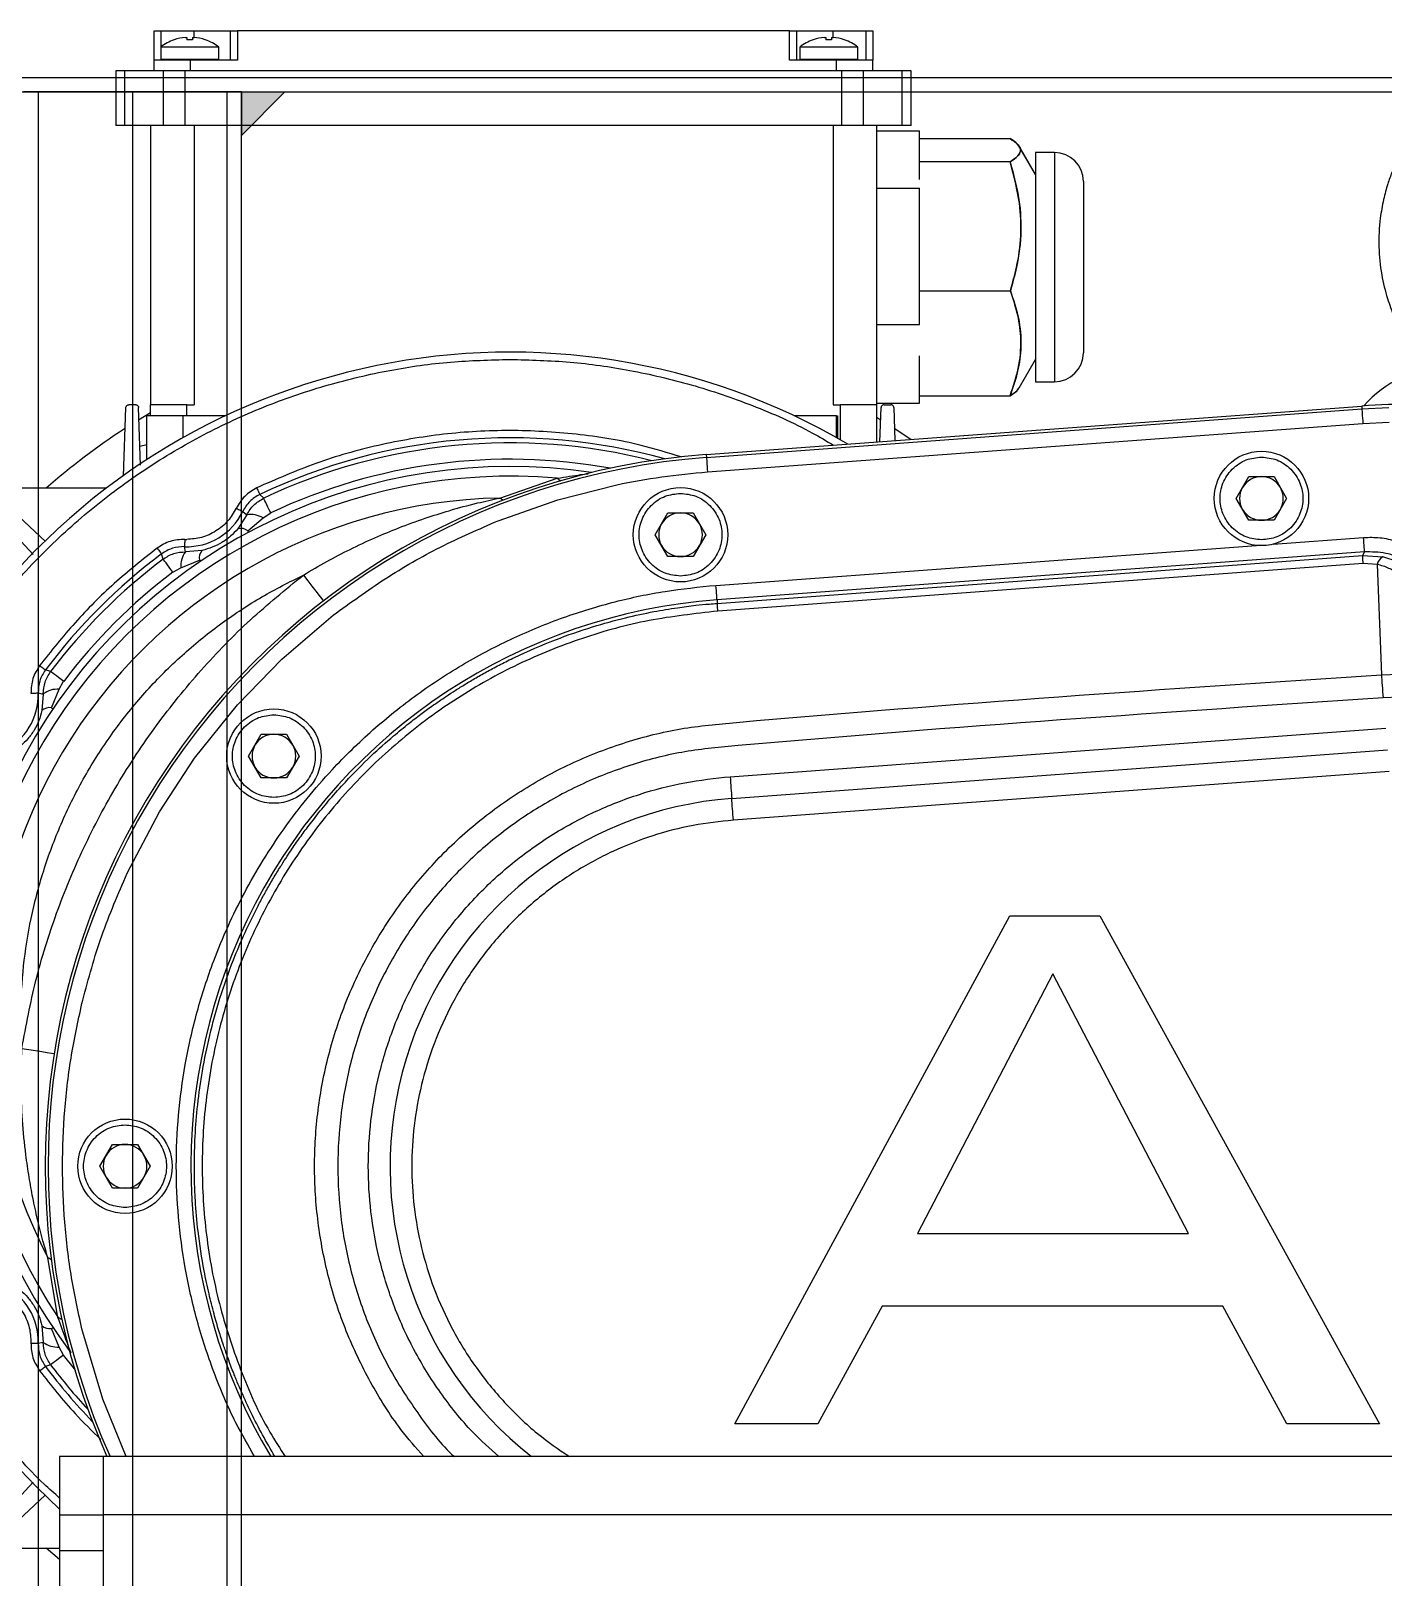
# Model space of a CAD drawing. Header units: centimetres. Extents: x 470464 to 524273, y 49611 to 59074.
# Drawn here: x 504605.69 to 504624.31, y 50588.45 to 50609.75 of the extents above; entities that cross this region are included whole.
import ezdxf

# ---------------------------------------------------------------- set-up
doc = ezdxf.new("R2010")
doc.units = ezdxf.units.CM
doc.header["$MEASUREMENT"] = 0
doc.linetypes.add('CENTER', pattern=[50.8, 31.75, -6.35, 6.35, -6.35])
doc.layers.add('vinç', color=7, linetype='Continuous')

# ---------------------------------------------------------------- blocks, each defined once
blk = doc.blocks.new('y65ytr5c4rc44rfe')
at = {"color": 2, "linetype": 'Continuous', "lineweight": 25}
for p, q in [((429183.366, 68903.012), (429183.366, 68903.412)), ((429183.366, 68903.412), (429183.466, 68903.412)), ((429183.466, 68903.196), (429183.466, 68903.412)), ((429183.466, 68903.412), (429183.916, 68903.412)), ((429183.644, 68903.29), (429183.641, 68903.29)), ((429183.818, 68903.323), (429183.818, 68903.29)), ((429183.896, 68903.29), (429183.818, 68903.29)), ((429183.896, 68903.323), (429183.896, 68903.29)), ((429183.916, 68903.323), (429183.916, 68903.412)), ((429183.916, 68903.412), (429184.416, 68903.412)), ((429184.074, 68903.29), (429184.07, 68903.29)), ((429184.416, 68903.412), (429184.416, 68903.012)), ((429184.416, 68903.412), (429184.516, 68903.412)), ((429184.516, 68903.412), (429184.516, 68903.012)), ((429192.116, 68903.412), (429184.516, 68903.412)), ((429192.116, 68903.412), (429192.216, 68903.412)), ((429192.116, 68903.012), (429192.116, 68903.412)), ((429192.216, 68903.412), (429192.715, 68903.412)), ((429192.216, 68903.012), (429192.216, 68903.412)), ((429192.444, 68903.29), (429192.441, 68903.29)), ((429192.618, 68903.323), (429192.618, 68903.29)), ((429192.696, 68903.29), (429192.618, 68903.29)), ((429192.696, 68903.323), (429192.696, 68903.29)), ((429192.715, 68903.412), (429192.715, 68903.323)), ((429192.715, 68903.412), (429193.166, 68903.412)), ((429192.874, 68903.29), (429192.87, 68903.29)), ((429193.166, 68903.412), (429193.166, 68903.012)), ((429193.166, 68903.412), (429193.266, 68903.412)), ((429193.266, 68903.412), (429193.266, 68903.012)), ((429183.866, 68903.012), (429183.366, 68903.012)), ((429183.366, 68902.862), (429183.366, 68903.012)), ((429184.257, 68903.189), (429183.457, 68903.189)), ((429183.457, 68903.189), (429183.457, 68903.017)), ((429184.257, 68903.017), (429183.457, 68903.017)), ((429183.466, 68903.012), (429183.466, 68903.017)), ((429183.647, 68903.017), (429183.647, 68903.012)), ((429183.866, 68902.862), (429183.866, 68903.012)), ((429184.516, 68903.012), (429183.866, 68903.012)), ((429184.067, 68903.012), (429184.067, 68903.017)), ((429184.257, 68903.017), (429184.257, 68903.189)), ((429192.766, 68903.012), (429192.116, 68903.012)), ((429193.057, 68903.189), (429192.257, 68903.189)), ((429192.257, 68903.189), (429192.257, 68903.017)), ((429193.057, 68903.017), (429192.257, 68903.017)), ((429192.447, 68903.017), (429192.447, 68903.012)), ((429192.766, 68902.862), (429192.766, 68903.012)), ((429193.266, 68903.012), (429192.766, 68903.012)), ((429192.867, 68903.012), (429192.867, 68903.017)), ((429193.057, 68903.017), (429193.057, 68903.189)), ((429193.266, 68902.862), (429193.266, 68903.012)), ((429182.841, 68902.862), (429182.841, 68902.112)), ((429182.965, 68902.862), (429182.841, 68902.862)), ((429183.495, 68902.862), (429182.965, 68902.862)), ((429182.965, 68902.112), (429182.965, 68902.862)), ((429183.795, 68902.862), (429183.495, 68902.862)), ((429183.495, 68902.112), (429183.495, 68902.862)), ((429192.837, 68902.862), (429183.795, 68902.862)), ((429183.795, 68902.112), (429183.795, 68902.862)), ((429193.137, 68902.862), (429192.837, 68902.862)), ((429192.837, 68902.112), (429192.837, 68902.862)), ((429193.666, 68902.862), (429193.137, 68902.862)), ((429193.137, 68902.112), (429193.137, 68902.862)), ((429193.791, 68902.862), (429193.666, 68902.862)), ((429193.666, 68902.112), (429193.666, 68902.862)), ((429193.791, 68902.112), (429193.791, 68902.862)), ((429182.965, 68902.112), (429182.841, 68902.112)), ((429183.495, 68902.112), (429182.965, 68902.112)), ((429183.316, 68902.112), (429183.316, 68898.262)), ((429183.795, 68902.112), (429183.495, 68902.112)), ((429192.837, 68902.112), (429183.795, 68902.112)), ((429183.916, 68902.112), (429183.916, 68898.262)), ((429192.716, 68902.112), (429192.716, 68898.262)), ((429193.137, 68902.112), (429192.837, 68902.112)), ((429193.666, 68902.112), (429193.137, 68902.112)), ((429193.316, 68902.112), (429193.316, 68898.262)), ((429193.316, 68902.035), (429193.905, 68902.035)), ((429193.791, 68902.112), (429193.666, 68902.112)), ((429193.905, 68901.728), (429193.905, 68902.035)), ((429193.905, 68901.93), (429195.154, 68901.93)), ((429193.905, 68901.607), (429193.905, 68901.728)), ((429195.505, 68901.434), (429195.28, 68901.823)), ((429195.505, 68901.434), (429195.28, 68901.822)), ((429195.765, 68901.739), (429195.505, 68901.739)), ((429195.765, 68901.739), (429195.505, 68901.739)), ((429195.505, 68901.739), (429195.505, 68898.579)), ((429195.765, 68901.739), (429195.765, 68898.579)), ((429193.905, 68901.368), (429193.905, 68901.607)), ((429195.154, 68901.607), (429193.905, 68901.607)), ((429193.316, 68901.248), (429193.905, 68901.248)), ((429193.905, 68900.472), (429193.905, 68901.248)), ((429193.905, 68899.833), (429193.905, 68900.472)), ((429193.905, 68899.833), (429195.158, 68899.833)), ((429193.905, 68899.642), (429193.905, 68899.833)), ((429193.905, 68899.367), (429193.905, 68899.642)), ((429193.316, 68899.367), (429193.905, 68899.367)), ((429193.905, 68898.387), (429193.905, 68898.935)), ((429195.28, 68898.495), (429195.505, 68898.884)), ((429195.28, 68898.494), (429195.505, 68898.884)), ((429195.505, 68898.579), (429195.765, 68898.579)), ((429195.505, 68898.579), (429195.765, 68898.579)), ((429193.905, 68898.284), (429193.905, 68898.387)), ((429193.905, 68898.387), (429195.154, 68898.387)), ((429182.946, 68897.278), (429182.979, 68898.224)), ((429183.113, 68898.262), (429183.019, 68898.262)), ((429183.151, 68898.054), (429183.316, 68898.154)), ((429183.181, 68897.43), (429183.153, 68898.224)), ((429183.766, 68898.112), (429183.266, 68898.112)), ((429183.266, 68897.505), (429183.266, 68898.112)), ((429183.816, 68898.262), (429183.316, 68898.262)), ((429183.316, 68898.112), (429183.316, 68898.262)), ((429183.766, 68897.808), (429183.766, 68898.112)), ((429184.356, 68898.112), (429183.766, 68898.112)), ((429183.816, 68898.262), (429183.916, 68898.262)), ((429183.816, 68898.112), (429183.816, 68898.262)), ((429190.971, 68897.576), (429199.997, 68898.245)), ((429190.973, 68897.536), (429199.999, 68898.205)), ((429192.766, 68898.112), (429192.176, 68898.112)), ((429192.716, 68898.262), (429192.816, 68898.262)), ((429192.766, 68897.808), (429192.766, 68898.112)), ((429192.766, 68898.112), (429192.776, 68898.112)), ((429192.776, 68898.112), (429192.776, 68897.802)), ((429192.816, 68898.262), (429192.816, 68897.78)), ((429193.316, 68898.262), (429192.816, 68898.262)), ((429193.316, 68898.284), (429193.905, 68898.284)), ((429193.316, 68898.262), (429193.316, 68897.75)), ((429193.316, 68898.094), (429193.376, 68898.057)), ((429193.362, 68897.754), (429193.379, 68898.224)), ((429193.419, 68898.262), (429193.513, 68898.262)), ((429193.553, 68898.224), (429193.569, 68897.769)), ((429199.997, 68898.245), (429199.999, 68898.205)), ((429199.999, 68898.205), (429200.368, 68898.225)), ((429190.988, 68897.337), (429200.013, 68898.005)), ((429193.566, 68897.936), (429193.791, 68897.785)), ((429200.013, 68898.005), (429200.375, 68898.025)), ((429183.172, 68897.69), (429183.266, 68897.715)), ((429190.971, 68897.576), (429190.973, 68897.536)), ((429188.128, 68896.978), (429188.918, 68897.25)), ((429198.268, 68896.972), (429198.442, 68897.273)), ((429198.442, 68897.273), (429198.79, 68897.273)), ((429198.79, 68897.273), (429198.963, 68896.972)), ((429182.708, 68897.112), (429181.015, 68897.112)), ((429181.87, 68896.381), (429181.142, 68897.059)), ((429184.876, 68896.976), (429184.822, 68897.028)), ((429188.925, 68896.954), (429189.737, 68897.161)), ((429181.703, 68896.202), (429181.019, 68896.936)), ((429188.105, 68896.665), (429188.925, 68896.954)), ((429198.442, 68896.671), (429198.268, 68896.972)), ((429198.963, 68896.972), (429198.79, 68896.671)), ((429184.643, 68896.748), (429184.519, 68896.554)), ((429184.587, 68896.793), (429184.643, 68896.748)), ((429184.655, 68896.526), (429184.867, 68896.703)), ((429184.867, 68896.703), (429184.972, 68896.772)), ((429190.268, 68896.472), (429190.442, 68896.773)), ((429190.442, 68896.773), (429190.79, 68896.773)), ((429190.79, 68896.773), (429190.963, 68896.472)), ((429198.79, 68896.671), (429198.442, 68896.671)), ((429183.789, 68896.408), (429183.816, 68896.407)), ((429190.442, 68896.171), (429190.268, 68896.472)), ((429190.963, 68896.472), (429190.79, 68896.171)), ((429198.778, 68896.343), (429200.022, 68896.435)), ((429183.49, 68896.137), (429183.469, 68896.208)), ((429183.8, 68896.237), (429183.786, 68896.308)), ((429184.029, 68896.257), (429183.8, 68896.237)), ((429191.104, 68895.775), (429198.548, 68896.326)), ((429200.036, 68896.236), (429191.119, 68895.575)), ((429191.122, 68895.527), (429200.008, 68896.185)), ((429200.036, 68896.236), (429200.008, 68896.185)), ((429200.008, 68896.185), (429200.287, 68896.166)), ((429183.626, 68895.957), (429183.736, 68896.018)), ((429183.736, 68896.018), (429183.991, 68896.124)), ((429190.79, 68896.171), (429190.442, 68896.171)), ((429200.016, 68896.077), (429191.13, 68895.419)), ((429200.211, 68896.064), (429200.016, 68896.077)), ((429200.211, 68896.064), (429200.267, 68894.544)), ((429191.119, 68895.575), (429191.122, 68895.527)), ((429185.124, 68894.757), (429185.833, 68895.362)), ((429184.516, 68894.13), (429185.124, 68894.757)), ((429181.941, 68894.588), (429181.87, 68894.609)), ((429200.267, 68894.544), (429200.74, 68894.561)), ((429181.77, 68894.292), (429181.841, 68894.278)), ((429181.841, 68894.278), (429181.821, 68894.049)), ((429181.955, 68894.087), (429182.06, 68894.343)), ((429182.06, 68894.343), (429182.121, 68894.453)), ((429183.925, 68893.392), (429184.516, 68894.13)), ((429200.74, 68894.242), (429200.291, 68894.225)), ((429184.668, 68893.422), (429184.842, 68893.723)), ((429184.842, 68893.723), (429185.19, 68893.723)), ((429185.19, 68893.723), (429185.363, 68893.422)), ((429191.299, 68893.139), (429200.331, 68893.808)), ((429184.842, 68893.121), (429184.668, 68893.422)), ((429185.363, 68893.422), (429185.19, 68893.121)), ((429191.321, 68892.839), (429200.353, 68893.509)), ((429183.442, 68892.655), (429183.925, 68893.392)), ((429200.376, 68893.209), (429191.344, 68892.54)), ((429185.19, 68893.121), (429184.842, 68893.121)), ((429182.996, 68891.808), (429183.442, 68892.655)), ((429191.366, 68884.222), (429195.151, 68891.222)), ((429195.151, 68891.222), (429196.391, 68891.222)), ((429196.391, 68891.222), (429200.241, 68884.222)), ((429195.741, 68890.424), (429193.878, 68886.847)), ((429197.61, 68886.847), (429195.741, 68890.424)), ((429182.618, 68887.772), (429182.792, 68888.073)), ((429182.792, 68888.073), (429183.14, 68888.073)), ((429183.14, 68888.073), (429183.313, 68887.772)), ((429182.792, 68887.471), (429182.618, 68887.772)), ((429183.313, 68887.772), (429183.14, 68887.471)), ((429183.14, 68887.471), (429182.792, 68887.471)), ((429193.878, 68886.847), (429197.61, 68886.847)), ((429182.043, 68885.687), (429181.904, 68886.511)), ((429193.393, 68885.847), (429192.506, 68884.222)), ((429198.083, 68885.847), (429193.393, 68885.847)), ((429198.967, 68884.222), (429198.083, 68885.847)), ((429181.821, 68885.576), (429181.841, 68885.346)), ((429182.06, 68885.282), (429181.955, 68885.538)), ((429181.841, 68885.346), (429181.77, 68885.332)), ((429182.659, 68884.563), (429182.383, 68885.485)), ((429182.121, 68885.172), (429182.06, 68885.282)), ((429182.271, 68884.98), (429182.121, 68885.172)), ((429181.941, 68885.037), (429181.87, 68885.015)), ((429182.982, 68883.772), (429182.659, 68884.563)), ((429192.506, 68884.222), (429191.366, 68884.222)), ((429200.241, 68884.222), (429198.967, 68884.222)), ((429182.666, 68883.772), (429182.066, 68883.772)), ((429182.066, 68883.772), (429182.066, 68882.972)), ((429223.666, 68883.772), (429182.666, 68883.772)), ((429182.666, 68883.772), (429182.666, 68882.972)), ((429181.7, 68883.419), (429181.019, 68882.689)), ((429181.867, 68883.241), (429181.142, 68882.566)), ((429182.066, 68882.972), (429182.666, 68882.972)), ((429182.066, 68882.972), (429182.066, 68882.472)), ((429182.666, 68882.972), (429182.666, 68881.272)), ((429182.666, 68882.972), (429182.666, 68882.472)), ((429223.666, 68882.972), (429182.666, 68882.972)), ((429181.015, 68882.512), (429182.066, 68882.512)), ((429182.066, 68882.353), (429181.878, 68882.512)), ((429182.666, 68882.472), (429182.066, 68882.472)), ((429182.066, 68882.472), (429182.066, 68881.872))]:
    blk.add_line(p, q, dxfattribs=at)
at = {"color": 2, "linetype": 'Continuous', "lineweight": 25, "flags": 128}
for points in [[(429199.999, 68898.205), (429199.999, 68898.2), (429200, 68898.188), (429200.001, 68898.169), (429200.003, 68898.144), (429200.005, 68898.114), (429200.008, 68898.08), (429200.011, 68898.043), (429200.013, 68898.005)], [(429190.973, 68897.536), (429190.974, 68897.531), (429190.975, 68897.519), (429190.976, 68897.5), (429190.978, 68897.475), (429190.98, 68897.445), (429190.983, 68897.412), (429190.985, 68897.375), (429190.988, 68897.337)], [(429184.779, 68897.118), (429184.787, 68897.101), (429184.795, 68897.084), (429184.802, 68897.069), (429184.809, 68897.056), (429184.814, 68897.045), (429184.818, 68897.036), (429184.821, 68897.03), (429184.822, 68897.028)], [(429184.497, 68896.836), (429184.514, 68896.828), (429184.53, 68896.82), (429184.545, 68896.813), (429184.559, 68896.806), (429184.57, 68896.801), (429184.579, 68896.797), (429184.584, 68896.794), (429184.587, 68896.793)], [(429184.972, 68896.772), (429184.953, 68896.813), (429184.935, 68896.851), (429184.919, 68896.885), (429184.904, 68896.915), (429184.893, 68896.939), (429184.884, 68896.958), (429184.878, 68896.97), (429184.876, 68896.976)], [(429183.789, 68896.408), (429183.789, 68896.389), (429183.788, 68896.371), (429183.787, 68896.354), (429183.787, 68896.339), (429183.787, 68896.327), (429183.786, 68896.317), (429183.786, 68896.311), (429183.786, 68896.308)], [(429184.655, 68896.526), (429184.663, 68896.511), (429184.666, 68896.506)], [(429200.036, 68896.236), (429200.036, 68896.241), (429200.035, 68896.253), (429200.034, 68896.272), (429200.032, 68896.297), (429200.03, 68896.327), (429200.027, 68896.36), (429200.024, 68896.397), (429200.022, 68896.435)], [(429183.409, 68896.288), (429183.42, 68896.273), (429183.431, 68896.259), (429183.441, 68896.245), (429183.45, 68896.233), (429183.458, 68896.223), (429183.463, 68896.216), (429183.467, 68896.211), (429183.469, 68896.208)], [(429200.016, 68896.077), (429200.015, 68896.101), (429200.013, 68896.121), (429200.012, 68896.139), (429200.011, 68896.155), (429200.01, 68896.167), (429200.009, 68896.176), (429200.009, 68896.182), (429200.008, 68896.185)], [(429183.626, 68895.957), (429183.599, 68895.993), (429183.573, 68896.027), (429183.55, 68896.057), (429183.531, 68896.083), (429183.514, 68896.105), (429183.502, 68896.121), (429183.494, 68896.132), (429183.49, 68896.137)], [(429183.991, 68896.124), (429184, 68896.11), (429184.004, 68896.105)], [(429185.422, 68895.916), (429185.482, 68895.839), (429185.539, 68895.765), (429185.592, 68895.696), (429185.638, 68895.636), (429185.676, 68895.587), (429185.697, 68895.56)], [(429191.119, 68895.575), (429191.118, 68895.58), (429191.117, 68895.592), (429191.116, 68895.611), (429191.114, 68895.636), (429191.112, 68895.666), (429191.11, 68895.7), (429191.107, 68895.737), (429191.104, 68895.775)], [(429191.13, 68895.419), (429191.129, 68895.442), (429191.127, 68895.463), (429191.126, 68895.481), (429191.125, 68895.497), (429191.124, 68895.509), (429191.123, 68895.518), (429191.123, 68895.524), (429191.122, 68895.527)], [(429181.79, 68894.669), (429181.805, 68894.658), (429181.82, 68894.647), (429181.833, 68894.637), (429181.845, 68894.628), (429181.855, 68894.621), (429181.863, 68894.615), (429181.868, 68894.611), (429181.87, 68894.609)], [(429182.121, 68894.453), (429182.085, 68894.48), (429182.052, 68894.505), (429182.021, 68894.528), (429181.995, 68894.548), (429181.974, 68894.564), (429181.957, 68894.576), (429181.946, 68894.584), (429181.941, 68894.588)], [(429200.267, 68894.544), (429200.27, 68894.51), (429200.273, 68894.473), (429200.275, 68894.435), (429200.278, 68894.395), (429200.281, 68894.353), (429200.285, 68894.311), (429200.288, 68894.268), (429200.291, 68894.225)], [(429181.67, 68894.289), (429181.689, 68894.29), (429181.707, 68894.29), (429181.724, 68894.291), (429181.739, 68894.291), (429181.752, 68894.292), (429181.761, 68894.292), (429181.767, 68894.292), (429181.77, 68894.292)], [(429181.955, 68894.087), (429181.968, 68894.078), (429181.973, 68894.074)], [(429191.299, 68893.139), (429191.302, 68893.099), (429191.305, 68893.059), (429191.308, 68893.019), (429191.311, 68892.981), (429191.314, 68892.943), (429191.316, 68892.907), (429191.319, 68892.872), (429191.321, 68892.839)], [(429191.344, 68892.54), (429191.341, 68892.58), (429191.338, 68892.62), (429191.335, 68892.659), (429191.332, 68892.698), (429191.329, 68892.735), (429191.326, 68892.772), (429191.324, 68892.806), (429191.321, 68892.839)], [(429181.545, 68889.396), (429181.641, 68889.38), (429181.734, 68889.365), (429181.819, 68889.352), (429181.894, 68889.34), (429181.955, 68889.33), (429181.989, 68889.325)], [(429181.955, 68885.538), (429181.968, 68885.547), (429181.973, 68885.55)], [(429181.67, 68885.336), (429181.689, 68885.335), (429181.707, 68885.335), (429181.724, 68885.334), (429181.739, 68885.334), (429181.752, 68885.333), (429181.761, 68885.333), (429181.767, 68885.333), (429181.77, 68885.332)], [(429182.121, 68885.172), (429182.085, 68885.145), (429182.052, 68885.12), (429182.021, 68885.097), (429181.995, 68885.077), (429181.974, 68885.061), (429181.957, 68885.049), (429181.946, 68885.04), (429181.941, 68885.037)], [(429181.79, 68884.955), (429181.805, 68884.967), (429181.82, 68884.978), (429181.833, 68884.988), (429181.845, 68884.997), (429181.855, 68885.004), (429181.863, 68885.01), (429181.868, 68885.014), (429181.87, 68885.015)]]:
    blk.add_lwpolyline(points, dxfattribs=at)
at = {"color": 2, "linetype": 'Continuous', "lineweight": 25}
for centre in [(429198.616, 68896.972), (429190.616, 68896.472), (429185.016, 68893.422), (429182.966, 68887.772)]:
    blk.add_circle(centre, 0.65, dxfattribs=at)
for centre, radius, start, end in [((429183.857, 68902.677), 0.65, 109.4541, 127.9799), ((429183.857, 68902.677), 0.649, 95.1863, 109.1577), ((429183.857, 68902.677), 0.649, 70.8423, 84.8137), ((429183.857, 68902.677), 0.65, 52.0201, 70.5459), ((429192.657, 68902.677), 0.65, 109.4541, 127.9799), ((429192.657, 68902.677), 0.649, 95.1863, 109.1577), ((429192.657, 68902.677), 0.649, 70.8423, 84.8137), ((429192.657, 68902.677), 0.65, 52.0201, 70.5459), ((429195.765, 68901.339), 0.4, 0, 90), ((429188.266, 68889.812), 9.175, 59.5349, 227.4876), ((429195.765, 68898.979), 0.4, 270, 0), ((429201.166, 68897.272), 1.5, 90, 139.4701), ((429188.266, 68889.812), 9.7, 123.1713, 131.1859), ((429188.266, 68889.812), 7.995, 74.5195, 115.5148), ((429188.266, 68889.812), 7.925, 75.708, 115.3271), ((429191.697, 68887.772), 9.831, 94.2364, 204.009), ((429191.697, 68887.772), 9.791, 94.2364, 204.1143), ((429188.266, 68889.812), 7.7, 79.6589, 115.3271), ((429188.266, 68889.812), 7.6, 81.4948, 217.0343), ((429188.266, 68889.812), 7.466, 84.988, 213.541), ((429189.105, 68897.478), 0.295, 230.7412, 242.3517), ((429198.616, 68896.972), 0.301, 90, 150), ((429198.616, 68896.972), 0.301, 30, 90), ((429198.616, 68896.972), 0.301, 150, 210), ((429198.616, 68896.972), 0.301, 330, 30), ((429188.266, 68889.812), 7.167, 91.1011, 207.428), ((429188.292, 68897.213), 0.287, 235.0762, 246.0254), ((429198.616, 68896.972), 0.301, 210, 270), ((429198.616, 68896.972), 0.301, 270, 330), ((429183.816, 68897.162), 0.855, 267.9915, 334.3934), ((429184.697, 68896.431), 0.321, 57.9115, 99.5562), ((429190.616, 68896.472), 0.301, 150, 210), ((429190.616, 68896.472), 0.301, 90, 150), ((429190.616, 68896.472), 0.301, 30, 90), ((429190.616, 68896.472), 0.301, 330, 30), ((429184.56, 68896.406), 0.153, 51.368, 105.4535), ((429188.266, 68889.812), 7.995, 126.8702, 143.1298), ((429184.055, 68896.043), 0.321, 142.827, 184.4768), ((429184.141, 68896.153), 0.153, 136.9319, 191.0165), ((429190.616, 68896.472), 0.301, 210, 270), ((429190.616, 68896.472), 0.301, 270, 330), ((429188.266, 68889.812), 7.925, 127.0579, 142.9421), ((429200.358, 68896.034), 0.15, 118.304, 168.6256), ((429188.266, 68889.812), 7.7, 127.0579, 142.9421), ((429191.697, 68887.772), 7.824, 94.2364, 210.7462), ((429180.916, 68894.262), 0.855, 295.6066, 2.0085), ((429182.035, 68894.023), 0.321, 85.5233, 127.1738), ((429181.925, 68893.937), 0.153, 78.9802, 133.0653), ((429185.016, 68893.422), 0.301, 90, 150), ((429185.016, 68893.422), 0.301, 30, 90), ((429185.016, 68893.422), 0.301, 150, 210), ((429185.016, 68893.422), 0.301, 330, 30), ((429185.016, 68893.422), 0.301, 210, 270), ((429185.016, 68893.422), 0.301, 270, 330), ((429191.697, 68887.772), 5.081, 94.2364, 231.9302), ((429182.966, 68887.772), 0.301, 150, 210), ((429182.966, 68887.772), 0.301, 90, 150), ((429182.966, 68887.772), 0.301, 30, 90), ((429182.966, 68887.772), 0.301, 330, 30), ((429182.966, 68887.772), 0.301, 210, 270), ((429182.966, 68887.772), 0.301, 270, 330), ((429181.776, 68886.254), 0.288, 52.5219, 63.4303), ((429180.916, 68885.362), 0.855, 357.9915, 64.3934), ((429181.925, 68885.688), 0.153, 226.9362, 281.0159), ((429181.932, 68885.414), 0.295, 56.1706, 67.7968), ((429182.035, 68885.602), 0.321, 232.8225, 274.4789), ((429188.266, 68889.812), 7.995, 216.8702, 224.0096), ((429188.266, 68889.812), 7.925, 217.0579, 222.8211)]:
    blk.add_arc(centre, radius, start, end, dxfattribs=at)
blk.add_ellipse((429200.736, 68888.266), major_axis=(-0.37, 9.999), ratio=0.99939, start_param=6.246238, end_param=6.320132, dxfattribs=at)
for points, knots in [([(429183.799, 68903.323), (429183.801, 68903.323), (429183.805, 68903.323), (429183.811, 68903.324), (429183.815, 68903.324), (429183.818, 68903.323), (429183.818, 68903.323), (429183.818, 68903.323)], [0, 0, 0, 0, 0.21402, 0.428005, 0.641197, 0.853837, 1, 1, 1, 1]), ([(429183.896, 68903.323), (429183.896, 68903.323), (429183.897, 68903.323), (429183.9, 68903.324), (429183.905, 68903.324), (429183.911, 68903.323), (429183.914, 68903.323), (429183.916, 68903.323)], [0, 0, 0, 0, 0.214059, 0.428114, 0.641191, 0.853929, 1, 1, 1, 1]), ([(429192.599, 68903.323), (429192.601, 68903.323), (429192.605, 68903.323), (429192.611, 68903.324), (429192.615, 68903.324), (429192.618, 68903.323), (429192.618, 68903.323), (429192.618, 68903.323)], [0, 0, 0, 0, 0.21402, 0.428005, 0.641197, 0.853837, 1, 1, 1, 1]), ([(429192.696, 68903.323), (429192.696, 68903.323), (429192.697, 68903.323), (429192.7, 68903.324), (429192.705, 68903.324), (429192.711, 68903.323), (429192.714, 68903.323), (429192.716, 68903.323)], [0, 0, 0, 0, 0.214059, 0.428114, 0.641191, 0.853929, 1, 1, 1, 1]), ([(429202.166, 68902.772), (429202.076, 68902.768), (429201.905, 68902.76), (429201.667, 68902.701), (429201.461, 68902.622), (429201.23, 68902.5), (429200.975, 68902.312), (429200.746, 68902.062), (429200.586, 68901.825), (429200.486, 68901.639), (429200.412, 68901.469), (429200.349, 68901.292), (429200.292, 68901.08), (429200.241, 68900.791), (429200.223, 68900.441), (429200.262, 68900.067), (429200.34, 68899.747), (429200.429, 68899.507), (429200.521, 68899.315), (429200.626, 68899.135), (429200.755, 68898.957), (429200.859, 68898.851), (429200.906, 68898.802)], [0, 0, 0, 0, 0.055925, 0.10607, 0.150934, 0.190851, 0.264659, 0.340325, 0.389011, 0.429136, 0.460604, 0.493528, 0.534669, 0.58313, 0.656423, 0.727986, 0.791223, 0.840528, 0.873216, 0.912702, 0.960348, 1, 1, 1, 1]), ([(429195.154, 68901.93), (429195.196, 68901.902), (429195.28, 68901.845), (429195.309, 68901.76), (429195.263, 68901.68), (429195.191, 68901.632), (429195.154, 68901.607)], [0, 0, 0, 0, 0.267472, 0.540793, 0.768399, 1, 1, 1, 1]), ([(429195.27, 68901.827), (429195.265, 68901.837), (429195.249, 68901.872), (429195.194, 68901.906), (429195.154, 68901.93)], [0, 0, 0, 0, 0.283788, 1, 1, 1, 1]), ([(429195.154, 68901.607), (429195.195, 68901.635), (429195.277, 68901.693), (429195.312, 68901.765), (429195.283, 68901.807), (429195.274, 68901.819)], [0, 0, 0, 0, 0.409527, 0.828012, 1, 1, 1, 1]), ([(429195.154, 68901.607), (429195.197, 68901.454), (429195.283, 68901.144), (429195.318, 68900.654), (429195.265, 68900.212), (429195.189, 68899.941), (429195.158, 68899.833)], [0, 0, 0, 0, 0.263681, 0.533031, 0.813755, 1, 1, 1, 1]), ([(429195.158, 68899.833), (429195.189, 68899.941), (429195.259, 68900.19), (429195.313, 68900.594), (429195.295, 68901.085), (429195.205, 68901.419), (429195.154, 68901.607)], [0, 0, 0, 0, 0.186242, 0.428599, 0.677025, 1, 1, 1, 1]), ([(429196.165, 68901.339), (429196.165, 68901.335), (429196.165, 68901.327), (429196.165, 68901.261), (429196.165, 68901.152), (429196.165, 68900.999), (429196.165, 68900.81), (429196.165, 68900.599), (429196.165, 68900.379), (429196.165, 68900.231), (429196.165, 68900.159)], [0, 0, 0, 0, 0.116518, 0.240011, 0.368642, 0.5, 0.631359, 0.759986, 0.883482, 1, 1, 1, 1]), ([(429196.165, 68901.339), (429196.165, 68901.335), (429196.165, 68901.327), (429196.165, 68901.261), (429196.165, 68901.152), (429196.165, 68900.999), (429196.165, 68900.81), (429196.165, 68900.599), (429196.165, 68900.379), (429196.165, 68900.231), (429196.165, 68900.159)], [0, 0, 0, 0, 0.116518, 0.240011, 0.368642, 0.5, 0.631359, 0.759986, 0.883482, 1, 1, 1, 1]), ([(429196.165, 68900.159), (429196.165, 68900.087), (429196.165, 68899.938), (429196.165, 68899.718), (429196.165, 68899.507), (429196.165, 68899.318), (429196.165, 68899.165), (429196.165, 68899.056), (429196.165, 68898.99), (429196.165, 68898.982), (429196.165, 68898.979)], [0, 0, 0, 0, 0.116515, 0.240011, 0.368639, 0.499998, 0.631359, 0.759989, 0.883482, 1, 1, 1, 1]), ([(429196.165, 68900.159), (429196.165, 68900.087), (429196.165, 68899.938), (429196.165, 68899.718), (429196.165, 68899.507), (429196.165, 68899.318), (429196.165, 68899.165), (429196.165, 68899.056), (429196.165, 68898.99), (429196.165, 68898.982), (429196.165, 68898.979)], [0, 0, 0, 0, 0.116515, 0.240011, 0.368639, 0.499998, 0.631359, 0.759989, 0.883482, 1, 1, 1, 1]), ([(429195.158, 68899.833), (429195.2, 68899.708), (429195.285, 68899.456), (429195.316, 68899.081), (429195.269, 68898.721), (429195.193, 68898.499), (429195.154, 68898.387)], [0, 0, 0, 0, 0.262755, 0.53121, 0.763407, 1, 1, 1, 1]), ([(429195.154, 68898.387), (429195.197, 68898.512), (429195.283, 68898.764), (429195.316, 68899.14), (429195.271, 68899.5), (429195.196, 68899.721), (429195.158, 68899.833)], [0, 0, 0, 0, 0.2636602, 0.5329881, 0.7642942, 1, 1, 1, 1]), ([(429182.066, 68883.2), (429181.993, 68883.264), (429181.685, 68883.536), (429181.212, 68884.084), (429180.658, 68884.834), (429180.193, 68885.633), (429179.816, 68886.461), (429179.529, 68887.304), (429179.332, 68888.146), (429179.216, 68888.982), (429179.178, 68889.812), (429179.216, 68890.643), (429179.332, 68891.479), (429179.529, 68892.32), (429179.816, 68893.164), (429180.193, 68893.992), (429180.659, 68894.79), (429181.209, 68895.544), (429181.837, 68896.241), (429182.534, 68896.869), (429183.288, 68897.42), (429184.086, 68897.885), (429184.914, 68898.262), (429185.758, 68898.549), (429186.604, 68898.747), (429187.44, 68898.866), (429187.994, 68898.88), (429188.266, 68898.887)], [0, 0, 0, 0, 0.0134846, 0.0568008, 0.0998868, 0.142519, 0.1844888, 0.2256061, 0.2657058, 0.3040133, 0.3423233, 0.3806307, 0.4189407, 0.4590404, 0.5001579, 0.5421274, 0.5847598, 0.6278457, 0.6711619, 0.714478, 0.757564, 0.8001962, 0.8421659, 0.8832833, 0.9233831, 0.9623256, 1, 1, 1, 1]), ([(429188.266, 68898.887), (429188.543, 68898.88), (429189.096, 68898.866), (429189.932, 68898.745), (429190.774, 68898.55), (429191.616, 68898.259), (429192.271, 68897.976), (429192.626, 68897.763), (429192.721, 68897.706)], [0, 0, 0, 0, 0.178059, 0.356124, 0.54251, 0.733626, 0.928703, 1, 1, 1, 1]), ([(429195.154, 68898.387), (429195.201, 68898.415), (429195.261, 68898.452), (429195.27, 68898.49), (429195.273, 68898.498)], [0, 0, 0, 0, 0.771493, 1, 1, 1, 1]), ([(429195.274, 68898.498), (429195.269, 68898.486), (429195.251, 68898.448), (429195.193, 68898.411), (429195.154, 68898.387)], [0, 0, 0, 0, 0.33233, 1, 1, 1, 1]), ([(429182.979, 68898.224), (429182.979, 68898.228), (429182.98, 68898.237), (429182.988, 68898.249), (429182.998, 68898.258), (429183.009, 68898.262), (429183.016, 68898.262), (429183.019, 68898.262)], [0, 0, 0, 0, 0.220555, 0.441411, 0.656916, 0.868197, 1, 1, 1, 1]), ([(429183.113, 68898.262), (429183.118, 68898.262), (429183.127, 68898.261), (429183.139, 68898.254), (429183.148, 68898.244), (429183.152, 68898.233), (429183.153, 68898.226), (429183.153, 68898.224)], [0, 0, 0, 0, 0.21796, 0.435567, 0.658729, 0.886827, 1, 1, 1, 1]), ([(429193.419, 68898.262), (429193.414, 68898.262), (429193.405, 68898.261), (429193.393, 68898.254), (429193.384, 68898.244), (429193.379, 68898.233), (429193.379, 68898.226), (429193.379, 68898.224)], [0, 0, 0, 0, 0.217876, 0.43557, 0.65874, 0.886812, 1, 1, 1, 1]), ([(429193.553, 68898.224), (429193.552, 68898.228), (429193.551, 68898.237), (429193.544, 68898.249), (429193.534, 68898.258), (429193.523, 68898.262), (429193.516, 68898.262), (429193.513, 68898.262)], [0, 0, 0, 0, 0.220559, 0.441418, 0.657, 0.868195, 1, 1, 1, 1]), ([(429190.624, 68897.544), (429190.442, 68897.6), (429189.97, 68897.746), (429189.179, 68897.87), (429188.266, 68897.925), (429187.352, 68897.873), (429186.457, 68897.719), (429185.592, 68897.475), (429185.048, 68897.236), (429184.779, 68897.118)], [0, 0, 0, 0, 0.0952675, 0.2468278, 0.3993554, 0.5518831, 0.7034424, 0.8531022, 1, 1, 1, 1]), ([(429198.616, 68896.402), (429198.544, 68896.41), (429198.434, 68896.422), (429198.301, 68896.493), (429198.21, 68896.566), (429198.136, 68896.658), (429198.067, 68896.79), (429198.032, 68896.972), (429198.067, 68897.154), (429198.136, 68897.287), (429198.21, 68897.378), (429198.301, 68897.452), (429198.434, 68897.523), (429198.544, 68897.535), (429198.616, 68897.542)], [0, 0, 0, 0, 0.119728, 0.184181, 0.25, 0.315819, 0.380272, 0.5, 0.619728, 0.684181, 0.75, 0.815819, 0.880272, 1, 1, 1, 1]), ([(429198.616, 68897.542), (429198.688, 68897.535), (429198.798, 68897.523), (429198.931, 68897.452), (429199.022, 68897.378), (429199.096, 68897.287), (429199.165, 68897.154), (429199.2, 68896.972), (429199.165, 68896.79), (429199.096, 68896.658), (429199.022, 68896.566), (429198.931, 68896.493), (429198.798, 68896.422), (429198.688, 68896.41), (429198.616, 68896.402)], [0, 0, 0, 0, 0.119728, 0.184181, 0.25, 0.315819, 0.380272, 0.5, 0.619728, 0.684181, 0.75, 0.815819, 0.880272, 1, 1, 1, 1]), ([(429188.918, 68897.25), (429189.034, 68897.268), (429189.197, 68897.295), (429189.311, 68897.309), (429189.345, 68897.313)], [0, 0, 0, 0, 0.707258, 1, 1, 1, 1]), ([(429189.737, 68897.161), (429189.944, 68897.2), (429190.358, 68897.28), (429190.778, 68897.318), (429190.988, 68897.337)], [0, 0, 0, 0, 0.499999, 1, 1, 1, 1]), ([(429184.779, 68897.118), (429184.72, 68897.083), (429184.602, 68897.013), (429184.532, 68896.895), (429184.497, 68896.836)], [0, 0, 0, 0, 0.500005, 1, 1, 1, 1]), ([(429184.822, 68897.028), (429184.773, 68896.999), (429184.674, 68896.941), (429184.616, 68896.842), (429184.587, 68896.793)], [0, 0, 0, 0, 0.499999, 1, 1, 1, 1]), ([(429190.616, 68895.902), (429190.544, 68895.91), (429190.434, 68895.922), (429190.301, 68895.993), (429190.21, 68896.066), (429190.136, 68896.158), (429190.067, 68896.29), (429190.032, 68896.472), (429190.067, 68896.654), (429190.136, 68896.787), (429190.21, 68896.878), (429190.301, 68896.952), (429190.434, 68897.023), (429190.544, 68897.035), (429190.616, 68897.042)], [0, 0, 0, 0, 0.119728, 0.184181, 0.25, 0.315819, 0.380272, 0.5, 0.619728, 0.684181, 0.75, 0.815819, 0.880272, 1, 1, 1, 1]), ([(429190.616, 68897.042), (429190.688, 68897.035), (429190.798, 68897.023), (429190.931, 68896.952), (429191.022, 68896.878), (429191.096, 68896.787), (429191.165, 68896.654), (429191.2, 68896.472), (429191.165, 68896.29), (429191.096, 68896.158), (429191.022, 68896.066), (429190.931, 68895.993), (429190.798, 68895.922), (429190.688, 68895.91), (429190.616, 68895.902)], [0, 0, 0, 0, 0.119728, 0.184181, 0.25, 0.315819, 0.380272, 0.5, 0.619728, 0.684181, 0.75, 0.815819, 0.880272, 1, 1, 1, 1]), ([(429184.497, 68896.836), (429184.462, 68896.776), (429184.39, 68896.653), (429184.223, 68896.516), (429184.027, 68896.424), (429183.885, 68896.413), (429183.816, 68896.407)], [0, 0, 0, 0, 0.245003, 0.499996, 0.755002, 1, 1, 1, 1]), ([(429184.643, 68896.748), (429184.672, 68896.795), (429184.73, 68896.891), (429184.827, 68896.947), (429184.876, 68896.976)], [0, 0, 0, 0, 0.497489, 1, 1, 1, 1]), ([(429185.422, 68895.916), (429185.529, 68895.98), (429185.74, 68896.105), (429186.069, 68896.275), (429186.399, 68896.43), (429186.744, 68896.573), (429187.085, 68896.697), (429187.448, 68896.812), (429187.794, 68896.906), (429188.026, 68896.956), (429188.128, 68896.978)], [0, 0, 0, 0, 0.126914, 0.249911, 0.378255, 0.499136, 0.63114, 0.749582, 0.889746, 1, 1, 1, 1]), ([(429185.833, 68895.362), (429186.069, 68895.534), (429186.541, 68895.878), (429187.302, 68896.315), (429187.838, 68896.549), (429188.105, 68896.665)], [0, 0, 0, 0, 0.333281, 0.66673, 1, 1, 1, 1]), ([(429183.789, 68896.408), (429183.721, 68896.404), (429183.584, 68896.397), (429183.467, 68896.325), (429183.409, 68896.288)], [0, 0, 0, 0, 0.500005, 1, 1, 1, 1]), ([(429184.519, 68896.554), (429184.487, 68896.518), (429184.423, 68896.448), (429184.301, 68896.361), (429184.167, 68896.294), (429184.075, 68896.269), (429184.029, 68896.257)], [0, 0, 0, 0, 0.249634, 0.499951, 0.750224, 1, 1, 1, 1]), ([(429200.022, 68896.435), (429200.098, 68896.437), (429200.25, 68896.44), (429200.473, 68896.389), (429200.686, 68896.302), (429200.809, 68896.212), (429200.87, 68896.167)], [0, 0, 0, 0, 0.249622, 0.499852, 0.748914, 1, 1, 1, 1]), ([(429183.409, 68896.288), (429183.209, 68896.129), (429182.809, 68895.812), (429182.267, 68895.269), (429181.949, 68894.869), (429181.79, 68894.669)], [0, 0, 0, 0, 0.333268, 0.666723, 1, 1, 1, 1]), ([(429183.786, 68896.308), (429183.729, 68896.305), (429183.615, 68896.299), (429183.517, 68896.239), (429183.469, 68896.208)], [0, 0, 0, 0, 0.499999, 1, 1, 1, 1]), ([(429183.49, 68896.137), (429183.538, 68896.167), (429183.633, 68896.226), (429183.744, 68896.233), (429183.8, 68896.237)], [0, 0, 0, 0, 0.502657, 1, 1, 1, 1]), ([(429200.999, 68895.697), (429200.947, 68895.78), (429200.843, 68895.946), (429200.605, 68896.122), (429200.33, 68896.233), (429200.134, 68896.235), (429200.036, 68896.236)], [0, 0, 0, 0, 0.250173, 0.500268, 0.750233, 1, 1, 1, 1]), ([(429200.691, 68895.699), (429200.667, 68895.74), (429200.619, 68895.822), (429200.51, 68895.928), (429200.376, 68896.016), (429200.266, 68896.048), (429200.211, 68896.064)], [0, 0, 0, 0, 0.248588, 0.497477, 0.748323, 1, 1, 1, 1]), ([(429200.956, 68895.649), (429200.922, 68895.707), (429200.853, 68895.824), (429200.701, 68895.974), (429200.513, 68896.1), (429200.363, 68896.144), (429200.287, 68896.166)], [0, 0, 0, 0, 0.24183, 0.488027, 0.741076, 1, 1, 1, 1]), ([(429181.545, 68889.396), (429181.537, 68889.611), (429181.523, 68890.044), (429181.58, 68890.699), (429181.7, 68891.358), (429181.889, 68892.011), (429182.146, 68892.649), (429182.468, 68893.26), (429182.85, 68893.835), (429183.288, 68894.365), (429183.772, 68894.843), (429184.294, 68895.263), (429184.842, 68895.626), (429185.23, 68895.82), (429185.422, 68895.916)], [0, 0, 0, 0, 0.080041, 0.161502, 0.244283, 0.329005, 0.414282, 0.5, 0.585725, 0.671001, 0.755718, 0.838504, 0.919963, 1, 1, 1, 1]), ([(429181.545, 68889.396), (429181.604, 68889.709), (429181.722, 68890.34), (429182.012, 68891.265), (429182.385, 68892.168), (429182.847, 68893.035), (429183.388, 68893.854), (429184.003, 68894.613), (429184.677, 68895.31), (429185.175, 68895.715), (429185.422, 68895.916)], [0, 0, 0, 0, 0.123045, 0.24775, 0.373589, 0.5, 0.626412, 0.75225, 0.876956, 1, 1, 1, 1]), ([(429184.75, 68883.772), (429184.662, 68883.927), (429184.446, 68884.302), (429184.182, 68884.931), (429183.948, 68885.644), (429183.788, 68886.357), (429183.693, 68887.068), (429183.662, 68887.772), (429183.693, 68888.477), (429183.788, 68889.188), (429183.948, 68889.901), (429184.207, 68890.697), (429184.593, 68891.551), (429185.139, 68892.436), (429185.745, 68893.181), (429186.371, 68893.791), (429186.982, 68894.281), (429187.631, 68894.705), (429188.307, 68895.058), (429189.002, 68895.343), (429189.701, 68895.555), (429190.403, 68895.705), (429190.87, 68895.751), (429191.104, 68895.775)], [0, 0, 0, 0, 0.032906, 0.080127, 0.125959, 0.171795, 0.215266, 0.25874, 0.302211, 0.345685, 0.391518, 0.437354, 0.500521, 0.564657, 0.629341, 0.677924, 0.726274, 0.774166, 0.821386, 0.867219, 0.913055, 0.956527, 1, 1, 1, 1]), ([(429185.029, 68883.772), (429184.916, 68883.971), (429184.751, 68884.262), (429184.592, 68884.611), (429184.521, 68884.776), (429184.489, 68884.856), (429184.473, 68884.895), (429184.465, 68884.914), (429184.462, 68884.924), (429184.46, 68884.927), (429184.46, 68884.929), (429184.459, 68884.929), (429184.459, 68884.929), (429184.459, 68884.929), (429184.459, 68884.929), (429184.459, 68884.93), (429184.458, 68884.935), (429184.439, 68884.97), (429184.415, 68885.048), (429184.369, 68885.168), (429184.317, 68885.322), (429184.254, 68885.516), (429184.187, 68885.75), (429184.118, 68886.026), (429184.038, 68886.405), (429183.972, 68886.835), (429183.935, 68887.26), (429183.924, 68887.521), (429183.922, 68887.655), (429183.921, 68887.703), (429183.921, 68887.742), (429183.921, 68887.901), (429183.928, 68888.193), (429183.964, 68888.63), (429184.029, 68889.095), (429184.129, 68889.585), (429184.27, 68890.098), (429184.482, 68890.7), (429184.685, 68891.147), (429184.841, 68891.442), (429184.885, 68891.522), (429184.929, 68891.602), (429184.975, 68891.682), (429185.022, 68891.761), (429185.069, 68891.839), (429185.109, 68891.904), (429185.158, 68891.981), (429185.233, 68892.096), (429185.34, 68892.253), (429185.471, 68892.433), (429185.618, 68892.623), (429185.795, 68892.839), (429186.041, 68893.114), (429186.331, 68893.407), (429186.627, 68893.672), (429186.857, 68893.86), (429187.033, 68893.995), (429187.205, 68894.121), (429187.364, 68894.23), (429187.518, 68894.33), (429187.654, 68894.415), (429187.803, 68894.504), (429187.966, 68894.596), (429188.143, 68894.69), (429188.449, 68894.842), (429188.869, 68895.023), (429189.381, 68895.201), (429189.835, 68895.326), (429190.226, 68895.411), (429190.549, 68895.465), (429190.803, 68895.498), (429190.986, 68895.516), (429191.085, 68895.524), (429191.122, 68895.527)], [0, 0, 0, 0, 0.043307, 0.063168, 0.072636, 0.077255, 0.079536, 0.080669, 0.081234, 0.081375, 0.081445, 0.08148, 0.081489, 0.081494, 0.081496, 0.081497, 0.081535, 0.082461, 0.089111, 0.096773, 0.107018, 0.119845, 0.135255, 0.153248, 0.173709, 0.208629, 0.235564, 0.254512, 0.258001, 0.260991, 0.263481, 0.265474, 0.291141, 0.318782, 0.348397, 0.379985, 0.413546, 0.449081, 0.500647, 0.506437, 0.512228, 0.518018, 0.523809, 0.5296, 0.535391, 0.541181, 0.543966, 0.552784, 0.567168, 0.579851, 0.595008, 0.612639, 0.632744, 0.66476, 0.690774, 0.707988, 0.720965, 0.732806, 0.748216, 0.757505, 0.767631, 0.778593, 0.790392, 0.803028, 0.816501, 0.855252, 0.889487, 0.919204, 0.944402, 0.965081, 0.98124, 0.99288, 1, 1, 1, 1]), ([(429191.13, 68895.419), (429190.813, 68895.384), (429190.18, 68895.314), (429189.256, 68895.061), (429188.369, 68894.703), (429187.533, 68894.235), (429186.761, 68893.667), (429186.067, 68893.007), (429185.459, 68892.266), (429184.949, 68891.455), (429184.543, 68890.587), (429184.248, 68889.675), (429184.069, 68888.734), (429184.009, 68887.778), (429184.068, 68886.821), (429184.245, 68885.879), (429184.543, 68884.97), (429184.854, 68884.262), (429185.1, 68883.884), (429185.172, 68883.772)], [0, 0, 0, 0, 0.060991, 0.121563, 0.182643, 0.243578, 0.304291, 0.365514, 0.426287, 0.487118, 0.548314, 0.609008, 0.670036, 0.731066, 0.791763, 0.852962, 0.913791, 0.974569, 1, 1, 1, 1]), ([(429181.79, 68894.669), (429181.754, 68894.611), (429181.681, 68894.495), (429181.674, 68894.357), (429181.67, 68894.289)], [0, 0, 0, 0, 0.499991, 1, 1, 1, 1]), ([(429181.87, 68894.609), (429181.84, 68894.561), (429181.779, 68894.464), (429181.773, 68894.35), (429181.77, 68894.292)], [0, 0, 0, 0, 0.500005, 1, 1, 1, 1]), ([(429181.841, 68894.278), (429181.845, 68894.334), (429181.852, 68894.445), (429181.912, 68894.54), (429181.941, 68894.588)], [0, 0, 0, 0, 0.496801, 1, 1, 1, 1]), ([(429187.08, 68883.772), (429186.972, 68883.895), (429186.695, 68884.213), (429186.335, 68884.794), (429185.998, 68885.494), (429185.757, 68886.233), (429185.61, 68886.996), (429185.56, 68887.771), (429185.61, 68888.547), (429185.756, 68889.31), (429185.998, 68890.048), (429186.332, 68890.75), (429186.751, 68891.404), (429187.25, 68892.001), (429187.82, 68892.529), (429188.452, 68892.98), (429189.136, 68893.349), (429189.862, 68893.627), (429190.616, 68893.817), (429194.09, 68894.132), (429197.307, 68894.347), (429200.267, 68894.544)], [0, 0, 0, 0, 0.021691, 0.056011, 0.090467, 0.124671, 0.159121, 0.193445, 0.227677, 0.262178, 0.296411, 0.330734, 0.365184, 0.399389, 0.433844, 0.468161, 0.5024, 0.536919, 0.571241, 0.605407, 1, 1, 1, 1]), ([(429181.821, 68894.049), (429181.809, 68894.003), (429181.785, 68893.911), (429181.717, 68893.777), (429181.63, 68893.656), (429181.56, 68893.591), (429181.525, 68893.559)], [0, 0, 0, 0, 0.249631, 0.499949, 0.75023, 1, 1, 1, 1]), ([(429200.291, 68894.225), (429197.331, 68894.027), (429194.125, 68893.813), (429190.675, 68893.501), (429189.957, 68893.321), (429189.27, 68893.058), (429188.621, 68892.708), (429188.022, 68892.28), (429187.482, 68891.779), (429187.009, 68891.215), (429186.612, 68890.595), (429186.296, 68889.93), (429186.066, 68889.229), (429185.928, 68888.507), (429185.881, 68887.771), (429185.928, 68887.036), (429186.067, 68886.313), (429186.297, 68885.614), (429186.611, 68884.947), (429187.015, 68884.334), (429187.316, 68883.94), (429187.496, 68883.774), (429187.497, 68883.772)], [0, 0, 0, 0, 0.402314, 0.435653, 0.4689, 0.502187, 0.53524, 0.568466, 0.601727, 0.634787, 0.668009, 0.701232, 0.734365, 0.767591, 0.800727, 0.833942, 0.867172, 0.900234, 0.93349, 0.966724, 0.999776, 1, 1, 1, 1]), ([(429185.016, 68892.852), (429184.944, 68892.86), (429184.834, 68892.872), (429184.701, 68892.943), (429184.61, 68893.016), (429184.536, 68893.108), (429184.467, 68893.24), (429184.432, 68893.422), (429184.467, 68893.604), (429184.536, 68893.737), (429184.61, 68893.828), (429184.701, 68893.902), (429184.834, 68893.973), (429184.944, 68893.985), (429185.016, 68893.992)], [0, 0, 0, 0, 0.119728, 0.184181, 0.25, 0.315819, 0.380272, 0.5, 0.619728, 0.684181, 0.75, 0.815819, 0.880272, 1, 1, 1, 1]), ([(429185.016, 68893.992), (429185.088, 68893.985), (429185.198, 68893.973), (429185.331, 68893.902), (429185.422, 68893.828), (429185.496, 68893.737), (429185.565, 68893.604), (429185.6, 68893.422), (429185.565, 68893.24), (429185.496, 68893.108), (429185.422, 68893.016), (429185.331, 68892.943), (429185.198, 68892.872), (429185.088, 68892.86), (429185.016, 68892.852)], [0, 0, 0, 0, 0.119728, 0.184181, 0.25, 0.315819, 0.380272, 0.5, 0.619728, 0.684181, 0.75, 0.815819, 0.880272, 1, 1, 1, 1]), ([(429188.112, 68883.772), (429187.99, 68883.883), (429187.694, 68884.15), (429187.301, 68884.646), (429186.933, 68885.237), (429186.652, 68885.861), (429186.455, 68886.499), (429186.341, 68887.137), (429186.304, 68887.772), (429186.341, 68888.408), (429186.455, 68889.046), (429186.652, 68889.684), (429186.933, 68890.307), (429187.3, 68890.901), (429187.743, 68891.444), (429188.252, 68891.926), (429188.817, 68892.335), (429189.418, 68892.663), (429190.04, 68892.905), (429190.667, 68893.07), (429191.09, 68893.116), (429191.299, 68893.139)], [0, 0, 0, 0, 0.039198, 0.095012, 0.150362, 0.205132, 0.257918, 0.309393, 0.359465, 0.409534, 0.46101, 0.513799, 0.568566, 0.623916, 0.679733, 0.735546, 0.790896, 0.845667, 0.898452, 0.949929, 1, 1, 1, 1]), ([(429191.344, 68892.54), (429191.158, 68892.52), (429190.782, 68892.48), (429190.224, 68892.333), (429189.672, 68892.117), (429189.138, 68891.827), (429188.636, 68891.463), (429188.184, 68891.035), (429187.79, 68890.552), (429187.465, 68890.025), (429187.214, 68889.471), (429187.039, 68888.904), (429186.938, 68888.337), (429186.905, 68887.772), (429186.938, 68887.208), (429187.039, 68886.641), (429187.214, 68886.074), (429187.465, 68885.52), (429187.79, 68884.993), (429188.184, 68884.511), (429188.616, 68884.095), (429188.936, 68883.875), (429189.086, 68883.772)], [0, 0, 0, 0, 0.047003, 0.095326, 0.144883, 0.196295, 0.248256, 0.300655, 0.35305, 0.405011, 0.456427, 0.50598, 0.554304, 0.60131, 0.648312, 0.696636, 0.746193, 0.797605, 0.849566, 0.901965, 0.95436, 1, 1, 1, 1]), ([(429182.383, 68890.06), (429182.464, 68890.359), (429182.626, 68890.956), (429182.873, 68891.524), (429182.996, 68891.808)], [0, 0, 0, 0, 0.499998, 1, 1, 1, 1]), ([(429182.383, 68885.485), (429182.328, 68885.734), (429182.217, 68886.235), (429182.128, 68887.001), (429182.095, 68887.772), (429182.128, 68888.544), (429182.217, 68889.31), (429182.328, 68889.811), (429182.383, 68890.06)], [0, 0, 0, 0, 0.16604, 0.332755, 0.5, 0.667255, 0.833964, 1, 1, 1, 1]), ([(429181.904, 68886.511), (429181.881, 68886.589), (429181.83, 68886.762), (429181.76, 68887.04), (429181.696, 68887.332), (429181.643, 68887.629), (429181.591, 68887.984), (429181.55, 68888.411), (429181.529, 68888.9), (429181.539, 68889.23), (429181.545, 68889.396)], [0, 0, 0, 0, 0.08587, 0.190925, 0.296221, 0.393968, 0.50032, 0.663151, 0.83128, 1, 1, 1, 1]), ([(429182.966, 68887.202), (429182.894, 68887.21), (429182.784, 68887.222), (429182.651, 68887.293), (429182.56, 68887.366), (429182.486, 68887.458), (429182.417, 68887.59), (429182.382, 68887.772), (429182.417, 68887.954), (429182.486, 68888.087), (429182.56, 68888.178), (429182.651, 68888.252), (429182.784, 68888.323), (429182.894, 68888.335), (429182.966, 68888.342)], [0, 0, 0, 0, 0.119729, 0.184181, 0.250001, 0.31582, 0.380273, 0.499999, 0.619728, 0.68418, 0.75, 0.815819, 0.880271, 1, 1, 1, 1]), ([(429182.966, 68888.342), (429183.038, 68888.335), (429183.148, 68888.323), (429183.281, 68888.252), (429183.372, 68888.178), (429183.446, 68888.087), (429183.515, 68887.954), (429183.55, 68887.772), (429183.515, 68887.59), (429183.446, 68887.458), (429183.372, 68887.366), (429183.281, 68887.293), (429183.148, 68887.222), (429183.038, 68887.21), (429182.966, 68887.202)], [0, 0, 0, 0, 0.119729, 0.184181, 0.25, 0.31582, 0.380272, 0.500001, 0.619727, 0.68418, 0.749999, 0.815819, 0.880271, 1, 1, 1, 1]), ([(429181.242, 68886.043), (429181.304, 68886.007), (429181.43, 68885.933), (429181.57, 68885.759), (429181.66, 68885.554), (429181.667, 68885.408), (429181.67, 68885.336)], [0, 0, 0, 0, 0.244679, 0.499999, 0.755319, 1, 1, 1, 1]), ([(429181.525, 68886.066), (429181.56, 68886.034), (429181.63, 68885.969), (429181.717, 68885.847), (429181.785, 68885.714), (429181.809, 68885.622), (429181.821, 68885.576)], [0, 0, 0, 0, 0.2496434, 0.4999497, 0.7502349, 1, 1, 1, 1]), ([(429182.223, 68885.204), (429182.222, 68885.206), (429182.22, 68885.211), (429182.199, 68885.263), (429182.139, 68885.414), (429182.081, 68885.58), (429182.043, 68885.687)], [0, 0, 0, 0, 0.106798, 0.221931, 0.501018, 1, 1, 1, 1]), ([(429181.67, 68885.336), (429181.674, 68885.267), (429181.681, 68885.13), (429181.754, 68885.014), (429181.79, 68884.955)], [0, 0, 0, 0, 0.500002, 1, 1, 1, 1]), ([(429181.77, 68885.332), (429181.773, 68885.275), (429181.779, 68885.161), (429181.84, 68885.064), (429181.87, 68885.015)], [0, 0, 0, 0, 0.499995, 1, 1, 1, 1]), ([(429181.941, 68885.037), (429181.912, 68885.084), (429181.852, 68885.179), (429181.845, 68885.291), (429181.841, 68885.346)], [0, 0, 0, 0, 0.502653, 1, 1, 1, 1]), ([(429181.79, 68884.955), (429181.947, 68884.754), (429182.208, 68884.42), (429182.512, 68884.126), (429182.633, 68884.01)], [0, 0, 0, 0, 0.603342, 1, 1, 1, 1])]:
    blk.add_open_spline(points, degree=3, knots=knots, dxfattribs=at)
blk = doc.blocks.new('kjjlkhlljklhıjşlkmkjş')
at = {"ltscale": 0.4}
blk.add_hatch(color=2, dxfattribs=at).paths.add_polyline_path([(417290.159, 69213.463), (417290.759, 69213.463), (417290.159, 69212.863)])
blk.add_hatch(color=2, dxfattribs=at).paths.add_polyline_path([(417290.159, 69213.463), (417290.759, 69213.463), (417290.159, 69212.863)])
blk.add_hatch(color=2).paths.add_polyline_path([(417290.159, 69213.463), (417290.759, 69213.463), (417290.159, 69212.863)])
at = {"color": 2, "ltscale": 3}
blk.add_line((416847.159, 69213.663, 0.119), (417930.159, 69213.663, -0.009), dxfattribs=at)
at = {"color": 2, "ltscale": 1.5}
blk.add_line((416847.159, 69213.463, 0.119), (417930.159, 69213.463, -0.009), dxfattribs=at)
at = {"color": 2}
for p, q in [((417290.159, 69213.463, -0.009), (417287.159, 69213.463, -0.009)), ((417290.159, 69136.163, 0.119), (417290.159, 69213.463, -0.009)), ((417290.159, 69213.463, -0.009), (417290.159, 69212.863, -0.009)), ((417290.159, 69212.863, -0.009), (417290.759, 69213.463, -0.009))]:
    blk.add_line(p, q, dxfattribs=at)
at = {"color": 2, "ltscale": 4}
for p, q in [((417287.359, 69213.463, -0.009), (417287.359, 69136.163, 0.119)), ((417289.959, 69213.463, -0.009), (417289.959, 69136.163, 0.119))]:
    blk.add_line(p, q, dxfattribs=at)
at = {"color": 2, "linetype": 'CENTER', "ltscale": 30}
blk.add_line((417288.659, 69213.463, -0.009), (417288.659, 69136.163, 0.119), dxfattribs=at)
at = {"color": 2, "ltscale": 0.4}
blk.add_line((417290.159, 69212.863, -0.009), (417290.759, 69213.463, -0.009), dxfattribs=at)
blk.add_line((417290.159, 69212.863, -0.009), (417290.759, 69213.463, -0.009), dxfattribs=at)
blk = doc.blocks.new('DHSETSRDJFDS')
at = {"layer": 'vinç', "color": 2}
for name, p in [('kjjlkhlljklhıjşlkmkjş', (0, -384.5, -0.119)), ('y65ytr5c4rc44rfe', (-11894.409, -73.609))]:
    blk.add_blockref(name, p, dxfattribs=at)

msp = doc.modelspace()

# ---------------------------------------------------------------- block references
at = {"layer": 'vinç', "color": 0}
msp.add_blockref('DHSETSRDJFDS', (87318.426, -18220.054), dxfattribs=at)

doc.saveas('drawing.dxf')
